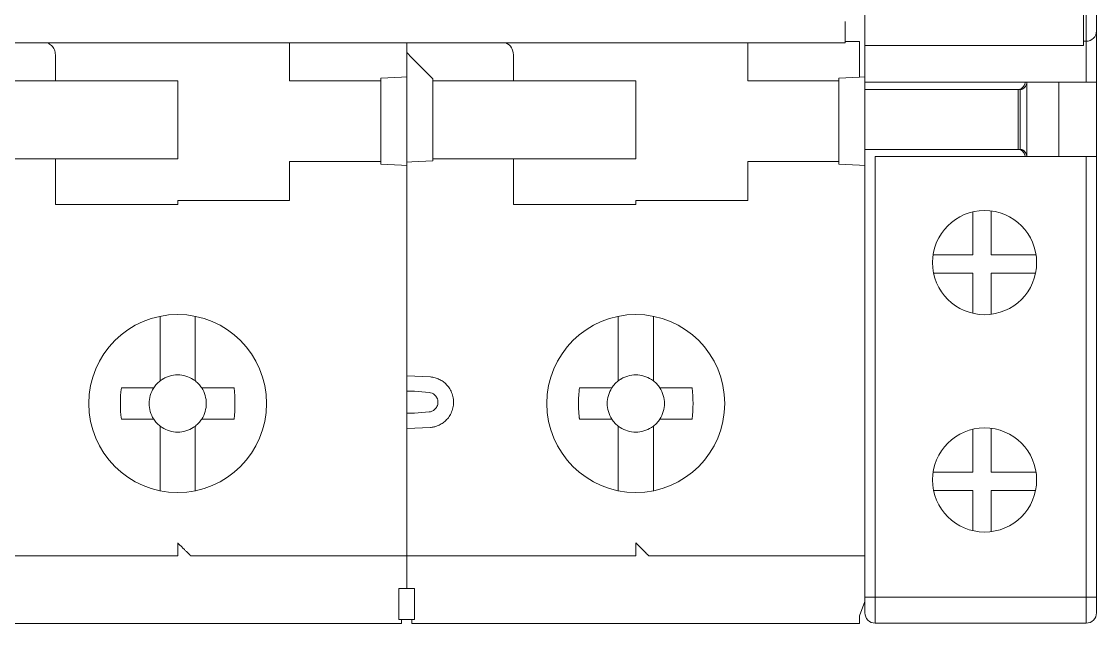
# Model space of a CAD drawing. Header units: millimetres. Extents: x 4137 to 6698, y 1400 to 3585.
# Drawn here: x 4598.85 to 4640.15, y 2326.03 to 2349.15 of the extents above; entities that cross this region are included whole.
import ezdxf

# ---------------------------------------------------------------- set-up
doc = ezdxf.new("R2010")
doc.units = ezdxf.units.MM
doc.layers.add('000-PI-Oprema', color=30, linetype='Continuous', lineweight=5)

msp = doc.modelspace()

# ---------------------------------------------------------------- linework, layer by layer
at = {"layer": '000-PI-Oprema', "color": 0, "linetype": 'ByBlock', "lineweight": 0}
for p, q in [((4631.248, 2327.041), (4631.248, 2352.631)), ((4639.648, 2352.631), (4639.648, 2348.231)), ((4639.748, 2348.391), (4639.748, 2349.391)), ((4640.148, 2349.391), (4640.148, 2348.791)), ((4640.148, 2348.791), (4640.148, 2346.816)), ((4639.648, 2348.391), (4639.748, 2348.391)), ((4639.748, 2346.816), (4639.748, 2348.391)), ((4631.248, 2348.231), (4639.648, 2348.231)), ((4631.248, 2346.816), (4639.748, 2346.816)), ((4637.474, 2346.816), (4637.474, 2343.966)), ((4638.696, 2346.816), (4638.696, 2343.966)), ((4638.698, 2346.816), (4638.698, 2343.966)), ((4640.148, 2346.816), (4639.748, 2346.816)), ((4640.148, 2346.816), (4640.148, 2343.966)), ((4631.248, 2346.541), (4637.141, 2346.541)), ((4637.141, 2346.541), (4637.212, 2346.541)), ((4637.141, 2346.541), (4637.141, 2344.241)), ((4637.212, 2346.541), (4637.212, 2344.241)), ((4637.226, 2346.541), (4637.212, 2346.541)), ((4637.141, 2344.241), (4631.248, 2344.241)), ((4637.212, 2344.241), (4637.141, 2344.241)), ((4637.226, 2344.241), (4637.212, 2344.241)), ((4631.648, 2343.966), (4639.748, 2343.966)), ((4631.648, 2327.041), (4631.648, 2343.966)), ((4639.748, 2343.966), (4640.148, 2343.966)), ((4639.748, 2327.041), (4639.748, 2343.966)), ((4640.148, 2343.966), (4640.148, 2327.041)), ((4635.397, 2341.84), (4635.397, 2340.191)), ((4636.097, 2341.876), (4636.097, 2340.191)), ((4633.87, 2340.191), (4635.397, 2340.191)), ((4636.097, 2340.191), (4637.825, 2340.191)), ((4635.397, 2339.491), (4633.888, 2339.491)), ((4635.397, 2339.491), (4635.397, 2337.943)), ((4636.097, 2337.907), (4636.097, 2339.491)), ((4637.807, 2339.491), (4636.097, 2339.491)), ((4635.397, 2333.49), (4635.397, 2331.841)), ((4636.097, 2333.526), (4636.097, 2331.841)), ((4633.87, 2331.841), (4635.397, 2331.841)), ((4636.097, 2331.841), (4637.825, 2331.841)), ((4633.888, 2331.141), (4635.397, 2331.141)), ((4635.397, 2331.141), (4635.397, 2329.593)), ((4636.097, 2329.557), (4636.097, 2331.141)), ((4637.807, 2331.141), (4636.097, 2331.141)), ((4631.248, 2326.441), (4631.248, 2327.041)), ((4631.648, 2327.041), (4631.248, 2327.041)), ((4631.648, 2327.041), (4639.748, 2327.041)), ((4631.648, 2326.041), (4631.648, 2327.041)), ((4640.148, 2327.041), (4639.748, 2327.041)), ((4639.748, 2326.041), (4639.748, 2327.041)), ((4640.148, 2327.041), (4640.148, 2326.441)), ((4631.648, 2326.041), (4639.748, 2326.041))]:
    msp.add_line(p, q, dxfattribs=at)
at = {"layer": '000-PI-Oprema', "color": 0, "lineweight": 0}
for p, q in [((4631.248, 2349.228), (4631.248, 2347.031)), ((4596.798, 2348.33), (4600.898, 2348.33)), ((4600.898, 2348.331), (4626.398, 2348.331)), ((4609.148, 2346.878), (4609.148, 2348.331)), ((4613.648, 2348.331), (4613.648, 2347.955)), ((4626.398, 2348.33), (4630.498, 2348.33)), ((4626.748, 2348.33), (4626.748, 2346.878)), ((4631.048, 2348.378), (4630.498, 2348.378)), ((4631.048, 2348.378), (4631.048, 2347.02)), ((4613.648, 2347.955), (4613.848, 2347.755)), ((4613.648, 2347.031), (4613.648, 2347.955)), ((4600.148, 2346.878), (4600.148, 2347.878)), ((4613.848, 2347.755), (4614.648, 2346.955)), ((4617.748, 2346.878), (4617.748, 2347.878)), ((4600.148, 2346.878), (4597.048, 2346.878)), ((4600.148, 2346.878), (4600.548, 2346.878)), ((4600.548, 2346.878), (4604.848, 2346.878)), ((4604.848, 2346.878), (4604.848, 2343.878)), ((4609.548, 2346.878), (4609.148, 2346.878)), ((4609.548, 2346.878), (4612.648, 2346.878)), ((4612.648, 2346.978), (4613.448, 2347.02)), ((4612.648, 2346.978), (4612.648, 2346.878)), ((4612.648, 2346.878), (4612.648, 2343.778)), ((4613.648, 2347.031), (4613.448, 2347.02)), ((4613.648, 2347.031), (4613.648, 2343.778)), ((4614.648, 2346.955), (4614.648, 2346.878)), ((4614.648, 2346.878), (4617.748, 2346.878)), ((4614.648, 2346.878), (4614.648, 2343.878)), ((4618.148, 2346.878), (4617.748, 2346.878)), ((4622.448, 2346.878), (4618.148, 2346.878)), ((4622.448, 2343.878), (4622.448, 2346.878)), ((4627.148, 2346.878), (4626.748, 2346.878)), ((4627.148, 2346.878), (4630.248, 2346.878)), ((4630.248, 2346.978), (4631.048, 2347.02)), ((4630.248, 2346.878), (4630.248, 2346.978)), ((4630.248, 2343.778), (4630.248, 2346.878)), ((4631.248, 2347.031), (4631.048, 2347.02)), ((4631.248, 2347.031), (4631.248, 2343.626)), ((4640.148, 2344.778), (4640.143, 2344.783)), ((4631.253, 2344.578), (4631.248, 2344.578)), ((4600.148, 2343.878), (4597.048, 2343.878)), ((4600.148, 2342.128), (4600.148, 2343.878)), ((4600.148, 2343.878), (4600.548, 2343.878)), ((4604.848, 2343.878), (4600.548, 2343.878)), ((4609.548, 2343.778), (4609.148, 2343.778)), ((4609.148, 2343.778), (4609.148, 2342.278)), ((4612.648, 2343.778), (4609.548, 2343.778)), ((4612.648, 2343.678), (4612.648, 2343.778)), ((4613.648, 2343.75), (4613.648, 2343.778)), ((4614.648, 2343.802), (4613.848, 2343.76)), ((4614.648, 2343.878), (4614.648, 2343.802)), ((4617.748, 2343.878), (4614.648, 2343.878)), ((4617.748, 2342.128), (4617.748, 2343.878)), ((4617.748, 2343.878), (4618.148, 2343.878)), ((4618.148, 2343.878), (4622.448, 2343.878)), ((4627.148, 2343.778), (4626.748, 2343.778)), ((4626.748, 2342.278), (4626.748, 2343.778)), ((4627.148, 2343.778), (4630.248, 2343.778)), ((4630.248, 2343.678), (4630.248, 2343.778)), ((4613.448, 2343.636), (4612.648, 2343.678)), ((4613.448, 2343.636), (4613.648, 2343.626)), ((4613.648, 2343.75), (4613.848, 2343.76)), ((4613.648, 2343.75), (4613.648, 2343.626)), ((4613.648, 2335.855), (4613.648, 2343.626)), ((4631.048, 2343.636), (4630.248, 2343.678)), ((4631.248, 2343.626), (4631.048, 2343.636)), ((4631.248, 2343.626), (4631.248, 2329.478)), ((4604.848, 2342.128), (4600.148, 2342.128)), ((4604.848, 2342.278), (4604.848, 2342.128)), ((4609.148, 2342.278), (4604.848, 2342.278)), ((4622.448, 2342.128), (4617.748, 2342.128)), ((4622.448, 2342.278), (4622.448, 2342.128)), ((4622.448, 2342.278), (4626.748, 2342.278)), ((4631.248, 2339.978), (4631.253, 2339.978)), ((4640.143, 2339.773), (4640.148, 2339.778)), ((4604.173, 2337.817), (4604.173, 2337.755)), ((4604.173, 2337.755), (4604.173, 2335.635)), ((4605.523, 2337.755), (4605.523, 2337.817)), ((4605.523, 2335.635), (4605.523, 2337.755)), ((4621.773, 2337.829), (4621.773, 2337.755)), ((4621.773, 2337.755), (4621.773, 2335.635)), ((4623.123, 2337.755), (4623.123, 2337.829)), ((4623.123, 2335.347), (4623.123, 2337.755)), ((4604.173, 2335.635), (4604.173, 2335.347)), ((4605.523, 2335.635), (4605.523, 2335.347)), ((4613.648, 2335.855), (4613.648, 2333.202)), ((4614.558, 2335.5), (4613.648, 2335.538)), ((4602.684, 2335.078), (4603.542, 2335.078)), ((4607.012, 2335.078), (4606.154, 2335.078)), ((4613.948, 2334.951), (4614.505, 2334.902)), ((4620.284, 2335.078), (4621.142, 2335.078)), ((4624.612, 2335.078), (4623.754, 2335.078)), ((4603.542, 2333.878), (4602.684, 2333.878)), ((4607.012, 2333.878), (4606.154, 2333.878)), ((4613.948, 2334.106), (4614.505, 2334.155)), ((4621.142, 2333.878), (4620.284, 2333.878)), ((4624.612, 2333.878), (4623.754, 2333.878)), ((4604.173, 2333.61), (4604.173, 2333.322)), ((4605.523, 2333.61), (4605.523, 2333.322)), ((4613.648, 2333.519), (4614.558, 2333.557)), ((4604.173, 2333.322), (4604.173, 2331.202)), ((4605.523, 2331.202), (4605.523, 2333.322)), ((4613.648, 2329.478), (4613.648, 2333.202)), ((4621.773, 2333.322), (4621.773, 2331.202)), ((4623.123, 2331.202), (4623.123, 2333.322)), ((4604.173, 2331.202), (4604.173, 2331.128)), ((4605.523, 2331.128), (4605.523, 2331.202)), ((4621.773, 2331.202), (4621.773, 2331.128)), ((4623.123, 2331.128), (4623.123, 2331.202)), ((4613.648, 2329.478), (4613.648, 2327.378)), ((4631.248, 2329.478), (4631.248, 2326.878)), ((4596.048, 2328.628), (4604.848, 2328.628)), ((4613.648, 2328.628), (4605.348, 2328.628)), ((4622.448, 2328.628), (4613.648, 2328.628)), ((4631.248, 2328.628), (4622.948, 2328.628)), ((4613.948, 2327.378), (4613.348, 2327.378)), ((4631.248, 2326.878), (4631.048, 2326.328)), ((4601.048, 2326.028), (4596.248, 2326.028)), ((4608.668, 2326.028), (4601.048, 2326.028)), ((4613.448, 2326.028), (4608.668, 2326.028)), ((4613.448, 2326.178), (4613.348, 2326.178)), ((4613.848, 2326.178), (4613.448, 2326.178)), ((4613.948, 2326.178), (4613.848, 2326.178)), ((4618.648, 2326.028), (4613.848, 2326.028)), ((4618.648, 2326.028), (4626.268, 2326.028)), ((4631.048, 2326.028), (4626.268, 2326.028))]:
    msp.add_line(p, q, dxfattribs=at)
at = {"layer": '000-PI-Oprema', "color": 0, "linetype": 'ByBlock', "lineweight": 0}
for centre in [(4635.848, 2339.891), (4635.848, 2331.541)]:
    msp.add_circle(centre, 2, dxfattribs=at)
at = {"layer": '000-PI-Oprema', "color": 0, "lineweight": 0}
for centre in [(4604.848, 2334.478), (4622.448, 2334.478)]:
    msp.add_circle(centre, 3.418, dxfattribs=at)
at = {"layer": '000-PI-Oprema', "color": 0, "linetype": 'ByBlock', "lineweight": 0}
for centre, start, end in [((4639.748, 2348.791), 270, 0), ((4631.648, 2326.441), 180, 270), ((4639.748, 2326.441), 270, 0)]:
    msp.add_arc(centre, 0.4, start, end, dxfattribs=at)
at = {"layer": '000-PI-Oprema', "color": 0, "lineweight": 0}
for centre, radius, start, end in [((4617.248, 2347.878), 0.5, 0, 64.7859), ((4604.848, 2334.478), 1.1, 136.9319, 146.9443), ((4604.848, 2334.478), 1.1, 135, 136.9319), ((4604.848, 2334.478), 1.1, 133.0681, 135), ((4604.848, 2334.478), 1.1, 123.0557, 133.0681), ((4604.848, 2334.478), 1.1, 46.9319, 56.9443), ((4604.848, 2334.478), 1.1, 33.0557, 43.0681), ((4622.448, 2334.478), 1.1, 136.9319, 146.9443), ((4622.448, 2334.478), 1.1, 135, 136.9319), ((4622.448, 2334.478), 1.1, 133.0681, 135), ((4622.448, 2334.478), 1.1, 123.0557, 133.0681), ((4622.448, 2334.478), 1.1, 46.9319, 56.9443), ((4622.448, 2334.478), 1.1, 45, 46.9319), ((4622.448, 2334.478), 1.1, 43.0681, 45), ((4622.448, 2334.478), 1.1, 33.0557, 43.0681), ((4604.848, 2334.478), 1.1, 213.0557, 223.0681), ((4604.848, 2334.478), 1.1, 316.9319, 326.9443), ((4622.448, 2334.478), 1.1, 213.0557, 223.0681), ((4622.448, 2334.478), 1.1, 316.9319, 326.9443), ((4604.848, 2334.478), 1.1, 223.0681, 225), ((4604.848, 2334.478), 1.1, 225, 226.9319), ((4604.848, 2334.478), 1.1, 226.9319, 236.9443), ((4604.848, 2334.478), 1.1, 303.0557, 313.0681), ((4604.848, 2334.478), 1.1, 315, 316.9319), ((4622.448, 2334.478), 1.1, 223.0681, 225), ((4622.448, 2334.478), 1.1, 225, 226.9319), ((4622.448, 2334.478), 1.1, 226.9319, 236.9443), ((4622.448, 2334.478), 1.1, 303.0557, 313.0681), ((4622.448, 2334.478), 1.1, 313.0681, 315), ((4622.448, 2334.478), 1.1, 315, 316.9319)]:
    msp.add_arc(centre, radius, start, end, dxfattribs=at)
for points, knots in [([(4630.498, 2349.152), (4630.498, 2349.035), (4630.498, 2348.803), (4630.498, 2348.526), (4630.498, 2348.353), (4630.498, 2348.346), (4630.498, 2348.33)], [0, 0, 0, 0, 0.264619, 0.529237, 0.793855, 1, 1, 1, 1]), ([(4599.854, 2348.33), (4599.905, 2348.303), (4599.982, 2348.261), (4600.064, 2348.161), (4600.111, 2348.074), (4600.142, 2347.979), (4600.146, 2347.911), (4600.148, 2347.878)], [0, 0, 0, 0, 0.351287, 0.528122, 0.693874, 0.849103, 1, 1, 1, 1]), ([(4605.448, 2335.4), (4605.359, 2335.458), (4605.261, 2335.503), (4605.058, 2335.563), (4604.954, 2335.578), (4604.742, 2335.578), (4604.637, 2335.563), (4604.486, 2335.518), (4604.436, 2335.499), (4604.363, 2335.466), (4604.339, 2335.454), (4604.304, 2335.435), (4604.293, 2335.428), (4604.276, 2335.418), (4604.267, 2335.413), (4604.259, 2335.408), (4604.253, 2335.404), (4604.249, 2335.403), (4604.248, 2335.4)], [0, 0, 0, 0, 0.25, 0.25, 0.5, 0.5, 0.75, 0.75, 0.875, 0.875, 0.9375, 0.9375, 0.96875, 0.96875, 0.984375, 0.992188, 0.992188, 1, 1, 1, 1]), ([(4623.048, 2335.4), (4622.959, 2335.458), (4622.861, 2335.503), (4622.658, 2335.563), (4622.554, 2335.578), (4622.342, 2335.578), (4622.237, 2335.563), (4622.086, 2335.518), (4622.036, 2335.499), (4621.963, 2335.466), (4621.939, 2335.454), (4621.904, 2335.435), (4621.893, 2335.428), (4621.876, 2335.418), (4621.867, 2335.413), (4621.859, 2335.408), (4621.853, 2335.404), (4621.849, 2335.403), (4621.848, 2335.4)], [0, 0, 0, 0, 0.25, 0.25, 0.5, 0.5, 0.75, 0.75, 0.875, 0.875, 0.9375, 0.9375, 0.96875, 0.96875, 0.984375, 0.992187, 0.992187, 1, 1, 1, 1]), ([(4614.558, 2335.5), (4614.588, 2335.496), (4614.648, 2335.489), (4614.737, 2335.468), (4614.847, 2335.432), (4614.976, 2335.37), (4615.121, 2335.264), (4615.252, 2335.127), (4615.36, 2334.95), (4615.432, 2334.748), (4615.456, 2334.529), (4615.432, 2334.309), (4615.36, 2334.107), (4615.252, 2333.93), (4615.121, 2333.793), (4614.976, 2333.687), (4614.834, 2333.619), (4614.693, 2333.574), (4614.603, 2333.563), (4614.558, 2333.557)], [0, 0, 0, 0, 0.031513, 0.062834, 0.094232, 0.152293, 0.210532, 0.279327, 0.348301, 0.424071, 0.50002, 0.57579, 0.651739, 0.720534, 0.789508, 0.847569, 0.905809, 0.95275, 1, 1, 1, 1]), ([(4603.542, 2335.078), (4603.609, 2335.078), (4603.733, 2335.079), (4603.865, 2335.078), (4603.926, 2335.078)], [0, 0, 0, 0, 0.540007, 1, 1, 1, 1]), ([(4605.77, 2333.878), (4605.886, 2334.057), (4605.948, 2334.266), (4605.948, 2334.691), (4605.886, 2334.9), (4605.77, 2335.079)], [0, 0, 0, 0, 0.5, 0.5, 1, 1, 1, 1]), ([(4613.648, 2334.951), (4613.648, 2334.951), (4613.677, 2334.951), (4613.794, 2334.951), (4613.877, 2334.951), (4613.948, 2334.951)], [0, 0, 0, 0, 0.5, 0.5, 1, 1, 1, 1]), ([(4614.505, 2334.155), (4614.525, 2334.157), (4614.564, 2334.163), (4614.619, 2334.181), (4614.671, 2334.208), (4614.723, 2334.247), (4614.772, 2334.298), (4614.829, 2334.39), (4614.861, 2334.528), (4614.829, 2334.667), (4614.772, 2334.758), (4614.71, 2334.824), (4614.621, 2334.882), (4614.544, 2334.895), (4614.505, 2334.902)], [0, 0, 0, 0, 0.053559, 0.105722, 0.157796, 0.211095, 0.279916, 0.349203, 0.500308, 0.651412, 0.720233, 0.789521, 0.894347, 1, 1, 1, 1]), ([(4620.284, 2335.078), (4620.26, 2334.879), (4620.248, 2334.679), (4620.248, 2334.378), (4620.251, 2334.278), (4620.26, 2334.128), (4620.264, 2334.078), (4620.27, 2334.003), (4620.274, 2333.966), (4620.279, 2333.922), (4620.281, 2333.9), (4620.282, 2333.891), (4620.283, 2333.885), (4620.285, 2333.881), (4620.284, 2333.878)], [0, 0, 0, 0, 0.5, 0.5, 0.75, 0.75, 0.875, 0.875, 0.9375, 0.96875, 0.984375, 0.992188, 0.992188, 1, 1, 1, 1]), ([(4621.526, 2335.078), (4621.41, 2334.9), (4621.348, 2334.692), (4621.348, 2334.266), (4621.41, 2334.057), (4621.526, 2333.879)], [0, 0, 0, 0, 0.5, 0.5, 1, 1, 1, 1]), ([(4623.37, 2333.878), (4623.486, 2334.057), (4623.548, 2334.266), (4623.548, 2334.689), (4623.487, 2334.9), (4623.37, 2335.079)], [0, 0, 0, 0, 0.5, 0.5, 1, 1, 1, 1]), ([(4603.542, 2333.878), (4603.609, 2333.878), (4603.734, 2333.878), (4603.865, 2333.878), (4603.926, 2333.878)], [0, 0, 0, 0, 0.54278, 1, 1, 1, 1]), ([(4613.648, 2334.106), (4613.648, 2334.106), (4613.68, 2334.106), (4613.791, 2334.106), (4613.869, 2334.106), (4613.948, 2334.106)], [0, 0, 0, 0, 0.5, 0.5, 1, 1, 1, 1]), ([(4604.248, 2333.556), (4604.426, 2333.441), (4604.634, 2333.379), (4605.058, 2333.378), (4605.27, 2333.441), (4605.448, 2333.556)], [0, 0, 0, 0, 0.5, 0.5, 1, 1, 1, 1]), ([(4621.848, 2333.556), (4622.026, 2333.441), (4622.234, 2333.379), (4622.658, 2333.378), (4622.87, 2333.441), (4623.048, 2333.556)], [0, 0, 0, 0, 0.5, 0.5, 1, 1, 1, 1]), ([(4604.848, 2329.128), (4604.848, 2329.107), (4604.848, 2329.065), (4604.848, 2329.004), (4604.848, 2328.932), (4604.848, 2328.852), (4604.848, 2328.773), (4604.848, 2328.708), (4604.848, 2328.662), (4604.848, 2328.634), (4604.848, 2328.63), (4604.848, 2328.628)], [0, 0, 0, 0, 0.080758, 0.160392, 0.240099, 0.368585, 0.500066, 0.628554, 0.760036, 0.877963, 1, 1, 1, 1]), ([(4605.348, 2328.628), (4605.347, 2328.629), (4605.346, 2328.63), (4605.339, 2328.637), (4605.327, 2328.649), (4605.304, 2328.672), (4605.264, 2328.712), (4605.201, 2328.775), (4605.125, 2328.851), (4605.039, 2328.937), (4604.945, 2329.031), (4604.88, 2329.096), (4604.848, 2329.128)], [0, 0, 0, 0, 0.051851, 0.10362, 0.156261, 0.210683, 0.323967, 0.445967, 0.575521, 0.712834, 0.854621, 1, 1, 1, 1]), ([(4622.448, 2329.128), (4622.448, 2329.107), (4622.448, 2329.065), (4622.448, 2329.004), (4622.448, 2328.932), (4622.448, 2328.852), (4622.448, 2328.773), (4622.448, 2328.708), (4622.448, 2328.662), (4622.448, 2328.634), (4622.448, 2328.63), (4622.448, 2328.628)], [0, 0, 0, 0, 0.080758, 0.160392, 0.240099, 0.368585, 0.500066, 0.628554, 0.760036, 0.877963, 1, 1, 1, 1]), ([(4622.448, 2329.128), (4622.468, 2329.108), (4622.506, 2329.07), (4622.558, 2329.018), (4622.602, 2328.974), (4622.659, 2328.917), (4622.726, 2328.85), (4622.803, 2328.773), (4622.866, 2328.71), (4622.912, 2328.663), (4622.942, 2328.634), (4622.946, 2328.63), (4622.948, 2328.628)], [0, 0, 0, 0, 0.090531, 0.16862, 0.234268, 0.287481, 0.430984, 0.554468, 0.680793, 0.795506, 0.900919, 1, 1, 1, 1]), ([(4613.348, 2326.178), (4613.348, 2326.227), (4613.348, 2326.292), (4613.348, 2326.556), (4613.348, 2326.817), (4613.348, 2327.378)], [0.2858647, 0.2858647, 0.2858647, 0.2858647, 0.5, 0.5, 1, 1, 1, 1]), ([(4613.948, 2326.178), (4613.948, 2326.197), (4613.948, 2326.252), (4613.948, 2326.366), (4613.948, 2326.525), (4613.948, 2326.703), (4613.948, 2326.89), (4613.948, 2327.015), (4613.948, 2327.378)], [0.287427, 0.287427, 0.287427, 0.287427, 0.3699948, 0.5001298, 0.629921, 0.7600558, 0.879771, 1, 1, 1, 1]), ([(4613.448, 2326.028), (4613.448, 2326.037), (4613.448, 2326.054), (4613.448, 2326.122), (4613.448, 2326.177), (4613.448, 2326.178)], [0, 0, 0, 0, 0.494587, 0.989166, 1, 1, 1, 1]), ([(4613.848, 2326.178), (4613.848, 2326.177), (4613.848, 2326.122), (4613.848, 2326.054), (4613.848, 2326.037), (4613.848, 2326.028)], [0, 0, 0, 0, 0.010834, 0.505413, 1, 1, 1, 1]), ([(4631.048, 2326.028), (4631.048, 2326.028), (4631.048, 2326.082), (4631.048, 2326.219), (4631.048, 2326.271), (4631.048, 2326.328)], [0, 0, 0, 0, 0.5, 0.5, 0.737757, 0.737757, 0.737757, 0.737757])]:
    msp.add_open_spline(points, degree=3, knots=knots, dxfattribs=at)
at = {"layer": '000-PI-Oprema', "color": 0, "linetype": 'ByBlock', "lineweight": 0}
for points, knots in [([(4637.147, 2346.541), (4637.167, 2346.541), (4637.208, 2346.548), (4637.269, 2346.577), (4637.325, 2346.624), (4637.369, 2346.686), (4637.395, 2346.752), (4637.403, 2346.797), (4637.405, 2346.816)], [0, 0, 0, 0, 0.175586, 0.351172, 0.526758, 0.702344, 0.87793, 1, 1, 1, 1]), ([(4637.473, 2346.816), (4637.472, 2346.804), (4637.47, 2346.792), (4637.466, 2346.77), (4637.464, 2346.76), (4637.458, 2346.741), (4637.455, 2346.731), (4637.443, 2346.703), (4637.434, 2346.685), (4637.418, 2346.66), (4637.412, 2346.652), (4637.4, 2346.636), (4637.388, 2346.622), (4637.375, 2346.609), (4637.361, 2346.596), (4637.354, 2346.591), (4637.333, 2346.575), (4637.318, 2346.567), (4637.297, 2346.557), (4637.29, 2346.554), (4637.276, 2346.549), (4637.269, 2346.547), (4637.25, 2346.542), (4637.238, 2346.541), (4637.226, 2346.541)], [0, 0, 0, 0, 0.07828, 0.07828, 0.144117, 0.144117, 0.209954, 0.209954, 0.341628, 0.341628, 0.407465, 0.407465, 0.473303, 0.53914, 0.53914, 0.604977, 0.604977, 0.736651, 0.736651, 0.802488, 0.802488, 0.868326, 0.868326, 1, 1, 1, 1]), ([(4637.405, 2343.966), (4637.403, 2343.985), (4637.395, 2344.03), (4637.369, 2344.096), (4637.325, 2344.158), (4637.269, 2344.205), (4637.208, 2344.235), (4637.167, 2344.241), (4637.147, 2344.241)], [0, 0, 0, 0, 0.122057, 0.297646, 0.473234, 0.648823, 0.824411, 1, 1, 1, 1]), ([(4637.226, 2344.241), (4637.238, 2344.241), (4637.25, 2344.24), (4637.269, 2344.235), (4637.276, 2344.233), (4637.29, 2344.228), (4637.297, 2344.226), (4637.318, 2344.216), (4637.333, 2344.207), (4637.354, 2344.192), (4637.361, 2344.186), (4637.375, 2344.174), (4637.388, 2344.161), (4637.4, 2344.146), (4637.412, 2344.131), (4637.418, 2344.122), (4637.434, 2344.097), (4637.443, 2344.08), (4637.455, 2344.051), (4637.458, 2344.042), (4637.464, 2344.022), (4637.466, 2344.012), (4637.47, 2343.99), (4637.472, 2343.978), (4637.473, 2343.966)], [0, 0, 0, 0, 0.131674, 0.131674, 0.197511, 0.197511, 0.263348, 0.263348, 0.395022, 0.395022, 0.46086, 0.46086, 0.526697, 0.592534, 0.592534, 0.658371, 0.658371, 0.790045, 0.790045, 0.855882, 0.855882, 0.921719, 0.921719, 1, 1, 1, 1])]:
    msp.add_open_spline(points, degree=3, knots=knots, dxfattribs=at)
at = {"layer": '000-PI-Oprema', "color": 0, "lineweight": 0}
for points in [[(4621.773, 2335.635), (4621.773, 2335.597), (4621.773, 2335.558), (4621.773, 2335.347)], [(4605.599, 2335.282), (4605.608, 2335.274), (4605.617, 2335.265), (4605.626, 2335.256)], [(4605.626, 2335.256), (4605.634, 2335.247), (4605.643, 2335.239), (4605.651, 2335.23)], [(4602.684, 2335.078), (4602.636, 2334.68), (4602.636, 2334.277), (4602.684, 2333.879)], [(4603.926, 2335.078), (4603.81, 2334.9), (4603.748, 2334.691), (4603.748, 2334.478)], [(4606.154, 2335.078), (4606.03, 2335.078), (4605.904, 2335.078), (4605.77, 2335.078)], [(4607.012, 2333.878), (4607.06, 2334.277), (4607.06, 2334.68), (4607.012, 2335.078)], [(4621.142, 2335.078), (4621.265, 2335.078), (4621.392, 2335.078), (4621.526, 2335.078)], [(4623.754, 2335.078), (4623.63, 2335.078), (4623.504, 2335.078), (4623.37, 2335.078)], [(4624.612, 2335.078), (4624.66, 2334.68), (4624.66, 2334.277), (4624.612, 2333.878)], [(4603.748, 2334.478), (4603.748, 2334.267), (4603.81, 2334.056), (4603.926, 2333.878)], [(4605.77, 2333.878), (4605.904, 2333.878), (4606.03, 2333.878), (4606.154, 2333.878)], [(4621.142, 2333.878), (4621.265, 2333.878), (4621.392, 2333.878), (4621.526, 2333.878)], [(4623.37, 2333.878), (4623.504, 2333.878), (4623.63, 2333.878), (4623.754, 2333.878)], [(4605.626, 2333.701), (4605.617, 2333.692), (4605.608, 2333.683), (4605.599, 2333.675)], [(4621.773, 2333.61), (4621.773, 2333.399), (4621.773, 2333.36), (4621.773, 2333.322)], [(4623.123, 2333.61), (4623.123, 2333.399), (4623.123, 2333.36), (4623.123, 2333.322)]]:
    msp.add_open_spline(points, degree=3, dxfattribs=at)

doc.saveas('drawing.dxf')
